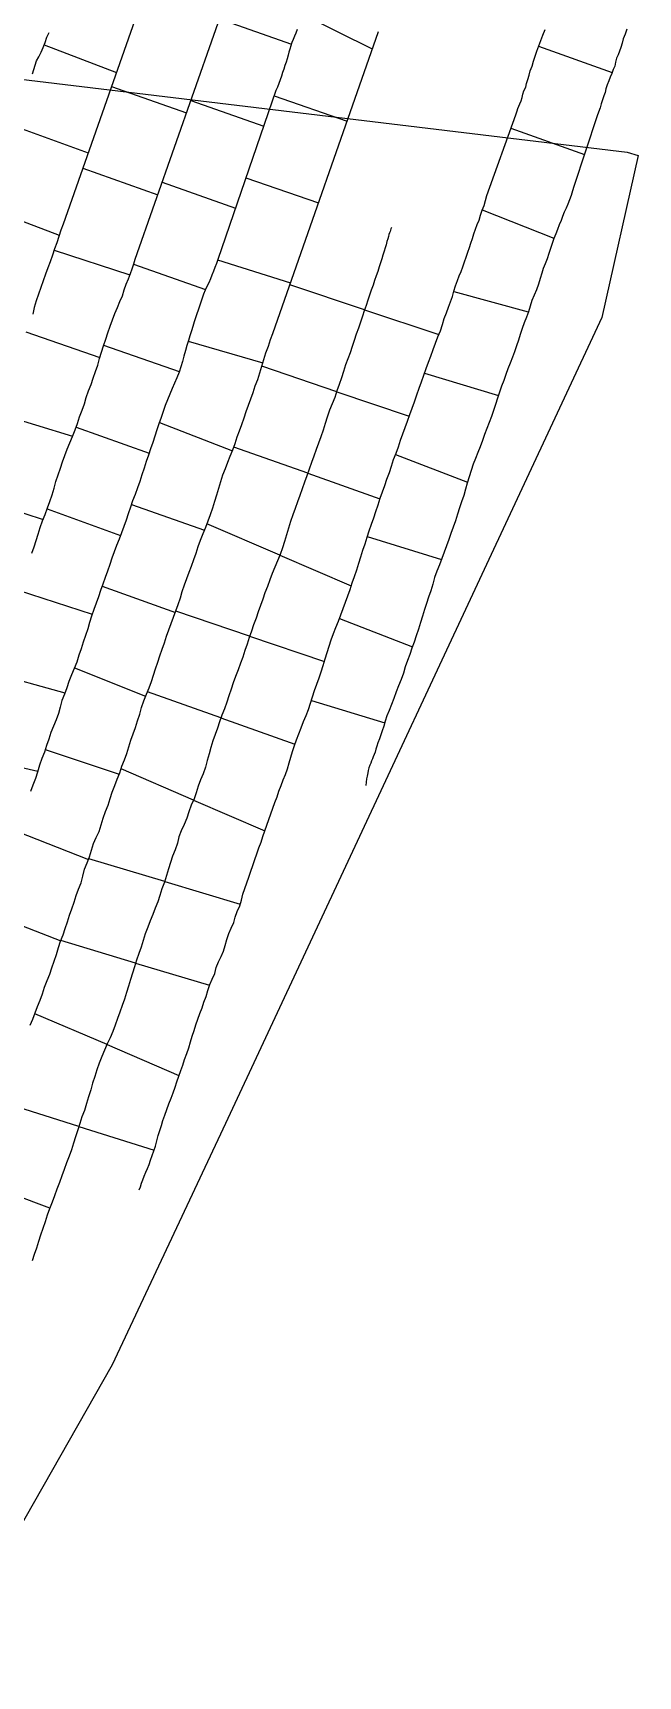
# Model space of a CAD drawing. Extents: x 703186 to 703989, y 1560402 to 1561368.
# Drawn here: x 703927.4 to 703962.4, y 1560541.1 to 1560635.9 of the extents above; entities that cross this region are included whole.
import ezdxf

# ---------------------------------------------------------------- set-up
doc = ezdxf.new("R2010")
doc.units = 0
for name, color, linetype in [('10124_2002_REAL', 30, 'Continuous'), ('AGROCAD PLL', 7, 'Continuous'), ('PANTE_2002', 7, 'Continuous')]:
    doc.layers.add(name, color=color, linetype=linetype)

msp = doc.modelspace()

# ---------------------------------------------------------------- linework, layer by layer
at = {"layer": '10124_2002_REAL'}
for points in [[(703934.5544, 1560640.2425), (703929.1482, 1560624.8767), (703929.0237, 1560624.535), (703928.8985, 1560624.1797), (703928.7845, 1560623.8156), (703928.6629, 1560623.4546), (703928.5423, 1560623.0863), (703928.4109, 1560622.7151), (703928.2706, 1560622.3555), (703928.1357, 1560621.9948), (703928.0012, 1560621.6129), (703927.8708, 1560621.2268), (703927.73, 1560620.8518), (703927.5944, 1560620.4653), (703927.4877, 1560620.0809), (703927.3985, 1560619.6942)], [(703927.3514, 1560605.8901), (703927.4803, 1560606.2483), (703927.5975, 1560606.6186), (703927.7111, 1560606.9954), (703927.8272, 1560607.3736), (703927.9642, 1560607.754), (703928.12, 1560608.1307), (703928.2549, 1560608.5004), (703928.3904, 1560608.879), (703928.5254, 1560609.259), (703928.6354, 1560609.6431), (703928.739, 1560610.0279), (703928.8596, 1560610.4153), (703928.9954, 1560610.7893), (703929.1226, 1560611.1609), (703929.2529, 1560611.5326), (703929.3899, 1560611.9028), (703929.5436, 1560612.2608), (703929.6947, 1560612.6253), (703929.8455, 1560613.0014), (703929.9809, 1560613.3804), (703930.1008, 1560613.7653), (703930.2456, 1560614.1438), (703930.389, 1560614.5069), (703930.494, 1560614.8807), (703930.6096, 1560615.2588), (703930.7639, 1560615.6246), (703930.8972, 1560616.0006), (703931.0238, 1560616.3783), (703931.1489, 1560616.7539), (703931.2592, 1560617.126), (703931.371, 1560617.4989), (703931.4828, 1560617.8693), (703931.6121, 1560618.2416), (703931.741, 1560618.6187), (703931.8683, 1560618.9907), (703932.0076, 1560619.3643), (703932.1449, 1560619.7225), (703932.2929, 1560620.0802), (703932.4371, 1560620.4286), (703932.5794, 1560620.7564), (703932.6795, 1560621.0923), (703932.7978, 1560621.4204), (703932.9206, 1560621.7264), (703933.0362, 1560622.0285), (703933.1316, 1560622.3145), (703933.2285, 1560622.5875), (703933.3115, 1560622.8564), (703938.9967, 1560639.0464)], [(703927.2518, 1560578.6271), (703927.4072, 1560578.9874), (703927.5372, 1560579.3476), (703927.6785, 1560579.7068), (703927.8339, 1560580.0835), (703927.9713, 1560580.4456), (703928.0818, 1560580.8306), (703928.2325, 1560581.2101), (703928.3883, 1560581.5718), (703928.4943, 1560581.9564), (703928.6283, 1560582.3414), (703928.7639, 1560582.7234), (703928.8914, 1560583.1114), (703929.0104, 1560583.489), (703929.1594, 1560583.8434), (703929.2785, 1560584.214), (703929.4065, 1560584.6052), (703929.526, 1560584.9869), (703929.6556, 1560585.3535), (703929.7848, 1560585.7392), (703929.9093, 1560586.1142), (703930.0461, 1560586.4889), (703930.1951, 1560586.8543), (703930.2826, 1560587.2407), (703930.3829, 1560587.6346), (703930.5367, 1560588.0073), (703930.685, 1560588.3568), (703930.8018, 1560588.7354), (703930.9092, 1560589.1181), (703931.069, 1560589.4749), (703931.2423, 1560589.8272), (703931.3572, 1560590.2084), (703931.4619, 1560590.5957), (703931.6038, 1560590.9715), (703931.7475, 1560591.3419), (703931.862, 1560591.7204), (703931.9874, 1560592.0937), (703932.1346, 1560592.4657), (703932.2805, 1560592.8353), (703932.4191, 1560593.2074), (703932.5526, 1560593.5861), (703932.6964, 1560593.9588), (703932.8382, 1560594.3223), (703932.9439, 1560594.7085), (703933.0674, 1560595.092), (703933.2032, 1560595.4635), (703933.3282, 1560595.8282), (703933.4583, 1560596.2094), (703933.5743, 1560596.5951), (703933.6881, 1560596.9803), (703933.818, 1560597.3604), (703933.9602, 1560597.739), (703934.114, 1560598.1112), (703934.2544, 1560598.4739), (703934.3693, 1560598.8449), (703934.4974, 1560599.2204), (703934.6277, 1560599.5892), (703934.7471, 1560599.9691), (703934.8773, 1560600.3448), (703935.0096, 1560600.715), (703935.1277, 1560601.0897), (703935.2648, 1560601.4621), (703935.4017, 1560601.8256), (703935.5327, 1560602.1923), (703935.67, 1560602.5572), (703935.7922, 1560602.9316), (703935.9228, 1560603.3066), (703936.0367, 1560603.6811), (703936.1538, 1560604.0613), (703936.2918, 1560604.4267), (703936.4371, 1560604.7856), (703936.5722, 1560605.1441), (703936.7024, 1560605.5166), (703936.8318, 1560605.8947), (703936.9588, 1560606.2756), (703937.0923, 1560606.6477), (703937.2425, 1560607.0159), (703937.3856, 1560607.3858), (703937.5261, 1560607.7589), (703937.6609, 1560608.1293), (703937.7942, 1560608.499), (703937.9109, 1560608.8839), (703938.0381, 1560609.2619), (703938.1532, 1560609.646), (703938.2657, 1560610.0282), (703938.3804, 1560610.4037), (703938.526, 1560610.7758), (703938.6718, 1560611.14), (703938.8074, 1560611.4978), (703938.9524, 1560611.8616), (703939.0865, 1560612.2283), (703939.2059, 1560612.5975), (703939.3402, 1560612.9605), (703939.4764, 1560613.3266), (703939.6022, 1560613.6974), (703939.7334, 1560614.0627), (703939.862, 1560614.4255), (703940.0025, 1560614.7996), (703940.1229, 1560615.1704), (703940.2427, 1560615.5465), (703940.3972, 1560615.9259), (703940.5176, 1560616.3059), (703940.6243, 1560616.6952), (703940.738, 1560617.0765), (703940.8682, 1560617.4548), (703941.0094, 1560617.8418), (703941.1267, 1560618.2255), (703941.2573, 1560618.5812), (703947.3565, 1560636.0012)], [(703942.6655, 1560636.1292), (703942.585, 1560635.9214), (703942.5141, 1560635.7328), (703942.4468, 1560635.5564), (703942.3598, 1560635.3696), (703942.3042, 1560635.1789), (703942.2456, 1560634.9984), (703942.1925, 1560634.8171), (703942.1512, 1560634.6349), (703942.0962, 1560634.4398), (703942.0304, 1560634.2385), (703941.9618, 1560634.0412), (703941.8903, 1560633.8427), (703941.8311, 1560633.6428), (703941.7621, 1560633.4383), (703941.6875, 1560633.2178), (703941.6153, 1560633.0009), (703941.532, 1560632.8025), (703941.4439, 1560632.5948), (703938.0799, 1560622.8459), (703938.0072, 1560622.6177), (703937.922, 1560622.393), (703937.8377, 1560622.1702), (703937.7481, 1560621.949), (703937.6577, 1560621.726), (703937.5652, 1560621.5041), (703937.4566, 1560621.2869), (703937.3544, 1560621.0671), (703937.2626, 1560620.8412), (703937.1887, 1560620.61), (703937.1132, 1560620.3818), (703937.0304, 1560620.154), (703936.9496, 1560619.9281), (703936.8696, 1560619.7041), (703936.7935, 1560619.4808), (703936.7247, 1560619.2427), (703936.6519, 1560618.9855), (703936.5643, 1560618.7206), (703936.4777, 1560618.4467), (703936.3908, 1560618.1727), (703936.3069, 1560617.8846), (703936.2117, 1560617.5835), (703936.125, 1560617.2713), (703936.0432, 1560616.9532), (703935.9532, 1560616.6466), (703935.8467, 1560616.3364), (703935.7229, 1560616.0224), (703935.5897, 1560615.7075), (703935.4548, 1560615.3937), (703935.3238, 1560615.0709), (703935.1827, 1560614.7437), (703935.0527, 1560614.4089), (703934.935, 1560614.0616), (703934.82, 1560613.713), (703934.6863, 1560613.3654), (703934.5634, 1560613.0139), (703934.4559, 1560612.6511), (703934.3332, 1560612.2852), (703934.2021, 1560611.9224), (703934.0839, 1560611.5501), (703933.9585, 1560611.1759), (703933.8262, 1560610.8012), (703933.6996, 1560610.4144), (703933.574, 1560610.0302), (703933.4491, 1560609.6564), (703933.3066, 1560609.2841), (703933.1668, 1560608.9076), (703933.0376, 1560608.5393), (703932.9164, 1560608.1642), (703932.793, 1560607.7972), (703932.6555, 1560607.4309), (703932.5228, 1560607.0658), (703932.3871, 1560606.6952), (703932.2418, 1560606.3387), (703932.1015, 1560605.9749), (703931.9714, 1560605.6016), (703931.8448, 1560605.2261), (703931.7113, 1560604.8532), (703931.5866, 1560604.4834), (703931.4527, 1560604.1079), (703931.3161, 1560603.7293), (703931.1908, 1560603.36), (703931.0635, 1560602.9947), (703930.926, 1560602.6275), (703930.7834, 1560602.2611), (703930.6782, 1560601.8938), (703930.5795, 1560601.5147), (703930.4443, 1560601.1329), (703930.303, 1560600.7553), (703930.1905, 1560600.3744), (703930.0586, 1560599.9951), (703929.9372, 1560599.5958), (703929.7902, 1560599.2255), (703929.6287, 1560598.8635), (703929.4896, 1560598.4874), (703929.3725, 1560598.113), (703929.2245, 1560597.7423), (703929.0857, 1560597.3738), (703928.9745, 1560597.0047), (703928.8826, 1560596.6292), (703928.7552, 1560596.2578), (703928.6013, 1560595.8978), (703928.4534, 1560595.5266), (703928.3285, 1560595.1588), (703928.1999, 1560594.7775), (703928.0699, 1560594.3916), (703927.9206, 1560594.0245), (703927.7929, 1560593.6431), (703927.677, 1560593.2524), (703927.5511, 1560592.8731), (703927.4119, 1560592.4955), (703927.2689, 1560592.1223)], [(703933.5523, 1560569.1201), (703933.6132, 1560569.3055), (703933.6815, 1560569.5082), (703933.7648, 1560569.7143), (703933.843, 1560569.9252), (703933.9273, 1560570.1485), (703934.0278, 1560570.3677), (703934.1234, 1560570.5975), (703934.2075, 1560570.8495), (703934.3004, 1560571.108), (703934.3989, 1560571.3761), (703934.4827, 1560571.6549), (703934.574, 1560571.9588), (703934.6448, 1560572.2608), (703934.7455, 1560572.5628), (703934.8266, 1560572.851), (703934.9132, 1560573.1377), (703935.0183, 1560573.4462), (703935.1498, 1560573.7748), (703935.2587, 1560574.0935), (703935.3879, 1560574.4127), (703935.5072, 1560574.7301), (703935.6176, 1560575.0499), (703935.7113, 1560575.3689), (703935.8274, 1560575.6938), (703935.9437, 1560576.0166), (703936.0623, 1560576.3299), (703936.1682, 1560576.6629), (703936.2949, 1560576.9969), (703936.406, 1560577.3351), (703936.502, 1560577.6684), (703936.6076, 1560578.0025), (703936.7189, 1560578.3245), (703936.8083, 1560578.6499), (703936.9241, 1560578.9756), (703937.0502, 1560579.3097), (703937.1769, 1560579.6333), (703937.2873, 1560579.9602), (703937.4178, 1560580.2922), (703937.5112, 1560580.638), (703937.6259, 1560580.9803), (703937.7694, 1560581.2939), (703937.9089, 1560581.6285), (703937.9987, 1560581.9656), (703938.1258, 1560582.2946), (703938.2712, 1560582.6021), (703938.4088, 1560582.918), (703938.5097, 1560583.2444), (703938.604, 1560583.5899), (703938.7175, 1560583.9218), (703938.8649, 1560584.245), (703939.012, 1560584.5578), (703939.0906, 1560584.8768), (703939.21, 1560585.209), (703939.3509, 1560585.5285), (703939.4582, 1560585.8548), (703939.5391, 1560586.1998), (703939.6499, 1560586.5354), (703939.7641, 1560586.8603), (703939.8808, 1560587.1882), (703939.9866, 1560587.5243), (703940.1027, 1560587.8645), (703940.2195, 1560588.1932), (703940.3376, 1560588.5305), (703940.4469, 1560588.8688), (703940.5835, 1560589.1979), (703940.6861, 1560589.5316), (703940.8066, 1560589.8512), (703940.9154, 1560590.1841), (703941.0277, 1560590.5115), (703941.1483, 1560590.8468), (703941.2591, 1560591.1698), (703941.3828, 1560591.4967), (703941.5051, 1560591.825), (703941.618, 1560592.1526), (703941.737, 1560592.4815), (703941.8665, 1560592.798), (703941.9993, 1560593.117), (703942.1174, 1560593.4452), (703942.2109, 1560593.7866), (703942.3049, 1560594.112), (703942.4055, 1560594.4432), (703942.5096, 1560594.7826), (703942.625, 1560595.1123), (703942.762, 1560595.4513), (703942.8932, 1560595.8075), (703943.0357, 1560596.1606), (703943.1835, 1560596.5209), (703943.3198, 1560596.8703), (703943.4484, 1560597.2348), (703943.5596, 1560597.595), (703943.679, 1560597.962), (703943.8056, 1560598.3249), (703943.9339, 1560598.6836), (703944.059, 1560599.0447), (703944.1768, 1560599.4119), (703944.2913, 1560599.7831), (703944.4056, 1560600.1524), (703944.5144, 1560600.523), (703944.6312, 1560600.8895), (703944.7665, 1560601.2439), (703944.9077, 1560601.6009), (703945.0528, 1560601.9634), (703945.1956, 1560602.3324), (703945.3267, 1560602.7023), (703945.4594, 1560603.069), (703945.6004, 1560603.4285), (703945.73, 1560603.8011), (703945.8468, 1560604.1698), (703945.9818, 1560604.5461), (703946.1079, 1560604.9189), (703946.2231, 1560605.3047), (703946.3446, 1560605.6833), (703946.4693, 1560606.0597), (703946.6008, 1560606.43), (703946.708, 1560606.813), (703946.8246, 1560607.1862), (703946.9665, 1560607.5588), (703947.1013, 1560607.9308), (703947.2193, 1560608.3025), (703947.3382, 1560608.6823), (703947.4619, 1560609.0554), (703947.5948, 1560609.428), (703947.7261, 1560609.7908), (703947.8567, 1560610.1633), (703947.9916, 1560610.5385), (703948.1157, 1560610.9166), (703948.2375, 1560611.2889), (703948.3791, 1560611.6581), (703948.5135, 1560612.0283), (703948.6403, 1560612.4051), (703948.7732, 1560612.7788), (703948.9071, 1560613.1545), (703949.0419, 1560613.5193), (703949.1796, 1560613.8939), (703949.3156, 1560614.2696), (703949.4444, 1560614.6355), (703949.5746, 1560615.0237), (703949.7092, 1560615.4133), (703949.8572, 1560615.7827), (703949.9929, 1560616.1609), (703950.1118, 1560616.5498), (703950.248, 1560616.9149), (703950.3919, 1560617.2692), (703950.5258, 1560617.6417), (703950.6517, 1560618.0096), (703950.7907, 1560618.3774), (703950.9405, 1560618.7307), (703951.0537, 1560619.0903), (703951.1655, 1560619.4381), (703951.2915, 1560619.7635), (703951.4115, 1560620.0877), (703951.5203, 1560620.4004), (703951.6336, 1560620.71), (703951.7164, 1560621.0161), (703951.8045, 1560621.3327), (703951.9189, 1560621.6263), (703952.0262, 1560621.8959), (703952.1441, 1560622.1546), (703952.2432, 1560622.4219), (703952.336, 1560622.7045), (703952.431, 1560622.9887), (703952.531, 1560623.2636), (703952.6157, 1560623.5311), (703952.6947, 1560623.7931), (703952.785, 1560624.0585), (703952.871, 1560624.3287), (703952.9711, 1560624.6027), (703953.0707, 1560624.859), (703953.1834, 1560625.1224), (703953.2619, 1560625.3971), (703953.3522, 1560625.6919), (703953.4616, 1560625.9687), (703953.5466, 1560626.2517), (703953.6251, 1560626.5427), (703955.2927, 1560631.1906), (703955.3336, 1560631.3158), (703955.3644, 1560631.4314), (703955.416, 1560631.5617), (703955.4714, 1560631.6931), (703955.5283, 1560631.8401), (703955.6037, 1560632.0124), (703955.6563, 1560632.1962), (703955.7086, 1560632.3867), (703955.7673, 1560632.5885), (703955.8723, 1560632.7914), (703955.92, 1560633.0137), (703955.9864, 1560633.2475), (703956.0648, 1560633.488), (703956.1316, 1560633.742), (703956.2346, 1560634.007), (703956.3252, 1560634.2895), (703956.4149, 1560634.5782), (703956.5076, 1560634.882), (703956.6159, 1560635.1846), (703956.7357, 1560635.4915), (703956.8465, 1560635.8064), (703956.9878, 1560636.1215)], [(703961.7091, 1560636.1474), (703961.6028, 1560635.8533), (703961.4913, 1560635.5796), (703961.4278, 1560635.3305), (703961.3624, 1560635.0922), (703961.291, 1560634.8688), (703961.199, 1560634.6644), (703961.1154, 1560634.4669), (703961.0597, 1560634.2449), (703961.0061, 1560634.0177), (703960.922, 1560633.8084), (703960.8338, 1560633.591), (703960.7489, 1560633.3698), (703960.6699, 1560633.1542), (703960.5778, 1560632.936), (703960.5021, 1560632.708), (703960.449, 1560632.4965), (703960.3862, 1560632.2861), (703960.3087, 1560632.0651), (703960.2338, 1560631.8332), (703960.1634, 1560631.6112), (703960.0674, 1560631.357), (703959.9978, 1560631.1316), (703958.6454, 1560627.0642), (703958.5696, 1560626.8132), (703958.4851, 1560626.544), (703958.3924, 1560626.2887), (703958.3088, 1560626.0453), (703958.2039, 1560625.817), (703958.0926, 1560625.5763), (703957.9888, 1560625.3284), (703957.9155, 1560625.0906), (703957.7953, 1560624.8497), (703957.6998, 1560624.5869), (703957.5997, 1560624.3218), (703957.4912, 1560624.0559), (703957.3914, 1560623.7735), (703957.2949, 1560623.4834), (703957.2025, 1560623.1836), (703957.1073, 1560622.8827), (703956.9862, 1560622.5939), (703956.8799, 1560622.3193), (703956.7996, 1560622.0486), (703956.7014, 1560621.7431), (703956.6048, 1560621.4196), (703956.4952, 1560621.1034), (703956.3512, 1560620.7922), (703956.2209, 1560620.4762), (703956.1167, 1560620.1579), (703956.02, 1560619.8327), (703955.9052, 1560619.5127), (703955.7724, 1560619.1884), (703955.6608, 1560618.8612), (703955.5478, 1560618.5236), (703955.4423, 1560618.1892), (703955.3362, 1560617.8591), (703955.223, 1560617.5226), (703955.0985, 1560617.1966), (703954.975, 1560616.8608), (703954.832, 1560616.5353), (703954.7183, 1560616.2034), (703954.5965, 1560615.8605), (703954.4631, 1560615.526), (703954.3511, 1560615.1827), (703954.2374, 1560614.8313), (703954.1187, 1560614.4749), (703954.0097, 1560614.1361), (703953.8852, 1560613.7824), (703953.7503, 1560613.4415), (703953.6212, 1560613.0901), (703953.4955, 1560612.7318), (703953.3723, 1560612.3857), (703953.232, 1560612.0378), (703953.1004, 1560611.703), (703952.9755, 1560611.3628), (703952.84, 1560611.0207), (703952.7163, 1560610.6556), (703952.6005, 1560610.3058), (703952.4915, 1560609.938), (703952.3843, 1560609.579), (703952.2861, 1560609.211), (703952.1666, 1560608.8603), (703952.046, 1560608.4978), (703951.9258, 1560608.1347), (703951.8144, 1560607.7586), (703951.686, 1560607.3941), (703951.5481, 1560607.0288), (703951.4233, 1560606.6702), (703951.2894, 1560606.3094), (703951.15, 1560605.9488), (703951.0217, 1560605.5805), (703950.8822, 1560605.209), (703950.7405, 1560604.8419), (703950.6049, 1560604.4749), (703950.4941, 1560604.0932), (703950.3816, 1560603.7185), (703950.2591, 1560603.3404), (703950.1364, 1560602.9843), (703950.0202, 1560602.6296), (703949.9066, 1560602.248), (703949.7856, 1560601.882), (703949.6669, 1560601.4918), (703949.5488, 1560601.1225), (703949.418, 1560600.7548), (703949.297, 1560600.3976), (703949.1787, 1560600.039), (703949.0365, 1560599.6959), (703948.9153, 1560599.3268), (703948.8093, 1560598.9577), (703948.6755, 1560598.594), (703948.5281, 1560598.2254), (703948.3862, 1560597.875), (703948.2524, 1560597.5054), (703948.113, 1560597.154), (703947.975, 1560596.8145), (703947.8525, 1560596.4951), (703947.7517, 1560596.1855), (703947.6713, 1560595.9048), (703947.5803, 1560595.6362), (703947.4926, 1560595.3916), (703947.4169, 1560595.1617), (703947.3264, 1560594.9305), (703947.2712, 1560594.7463), (703947.2189, 1560594.5807), (703947.1676, 1560594.4041), (703947.1128, 1560594.2717), (703947.0538, 1560594.1324), (703947.015, 1560594.0061), (703946.9599, 1560593.8966), (703946.92, 1560593.7642), (703946.8614, 1560593.6394), (703946.8169, 1560593.488), (703946.778, 1560593.3383), (703946.7463, 1560593.2019), (703946.7101, 1560593.0231), (703946.6769, 1560592.8567), (703946.6592, 1560592.6751), (703946.6412, 1560592.4808)], [(703927.3843, 1560633.5743), (703927.4566, 1560633.8122), (703927.5372, 1560634.0588), (703927.6253, 1560634.3099), (703927.748, 1560634.5525), (703927.8786, 1560634.8071), (703928.01, 1560635.0845), (703928.1217, 1560635.3768), (703928.2086, 1560635.6739), (703928.3402, 1560635.9575)], [(703948.1102, 1560624.6995), (703948.0969, 1560624.6529), (703948.0795, 1560624.6116), (703948.0569, 1560624.5475), (703948.0307, 1560624.4712), (703948.0034, 1560624.3853), (703947.9682, 1560624.2874), (703947.9396, 1560624.178), (703947.9019, 1560624.0398), (703947.8532, 1560623.8769), (703947.8043, 1560623.6993), (703947.7471, 1560623.5167), (703947.6963, 1560623.3211), (703947.6255, 1560623.1022), (703947.5565, 1560622.8783), (703947.4855, 1560622.651), (703947.4102, 1560622.4148), (703947.3225, 1560622.1612), (703947.2338, 1560621.9029), (703947.1415, 1560621.6378), (703947.0492, 1560621.3604), (703946.9513, 1560621.071), (703946.8425, 1560620.7788), (703946.7426, 1560620.4948), (703946.6463, 1560620.1979), (703946.5421, 1560619.8853), (703946.4379, 1560619.5642), (703946.3255, 1560619.2309), (703946.2076, 1560618.8886), (703946.0839, 1560618.5344), (703945.97, 1560618.1775), (703945.8504, 1560617.8173), (703945.7206, 1560617.4615), (703945.5945, 1560617.1163), (703945.4673, 1560616.7621), (703945.348, 1560616.3818), (703945.2305, 1560616.0045), (703945.0988, 1560615.6303), (703944.9672, 1560615.2554), (703944.8417, 1560614.8837), (703944.6948, 1560614.5135), (703944.5448, 1560614.1377), (703944.4106, 1560613.7501), (703944.288, 1560613.3714), (703944.1679, 1560612.9898), (703944.0402, 1560612.6142), (703943.9026, 1560612.2444), (703943.7701, 1560611.8715), (703943.6344, 1560611.4899), (703943.4904, 1560611.1176), (703943.359, 1560610.7356), (703943.2245, 1560610.3566), (703943.0887, 1560609.9799), (703942.9575, 1560609.603), (703942.8229, 1560609.2255), (703942.6861, 1560608.8484), (703942.5498, 1560608.472), (703942.4179, 1560608.1023), (703942.2821, 1560607.7215), (703942.1614, 1560607.3365), (703942.0576, 1560606.951), (703941.9378, 1560606.5692), (703941.8239, 1560606.1909), (703941.687, 1560605.8199), (703941.5305, 1560605.4553), (703941.376, 1560605.0869), (703941.2308, 1560604.7161), (703941.0907, 1560604.3415), (703940.9562, 1560603.9727), (703940.8105, 1560603.6076), (703940.6808, 1560603.2368), (703940.547, 1560602.8673), (703940.4213, 1560602.4995), (703940.2974, 1560602.1283), (703940.1543, 1560601.7582), (703940.0259, 1560601.3863), (703939.9006, 1560601.0162), (703939.7809, 1560600.6377), (703939.6488, 1560600.2689), (703939.5244, 1560599.8926), (703939.3908, 1560599.5316), (703939.2526, 1560599.1572), (703939.1167, 1560598.7778), (703938.9827, 1560598.4072), (703938.8508, 1560598.0284), (703938.7242, 1560597.6518), (703938.6044, 1560597.2777), (703938.4745, 1560596.9075), (703938.3213, 1560596.5279), (703938.1878, 1560596.1526), (703938.0616, 1560595.7789), (703937.9255, 1560595.4128), (703937.7913, 1560595.0478), (703937.685, 1560594.6677), (703937.5865, 1560594.294), (703937.4781, 1560593.912), (703937.3711, 1560593.5298), (703937.2393, 1560593.1495), (703937.0773, 1560592.8085), (703936.9508, 1560592.4449), (703936.8371, 1560592.0558), (703936.7133, 1560591.6995), (703936.5552, 1560591.3311), (703936.4197, 1560590.9582), (703936.29, 1560590.591), (703936.1461, 1560590.221), (703935.9789, 1560589.8633), (703935.8384, 1560589.5093), (703935.7518, 1560589.1363), (703935.6295, 1560588.7608), (703935.4641, 1560588.3953), (703935.3553, 1560588.0263), (703935.2339, 1560587.6541), (703935.1199, 1560587.2711), (703935.0072, 1560586.8933), (703934.8619, 1560586.5163), (703934.7472, 1560586.1289), (703934.6226, 1560585.7537), (703934.4718, 1560585.3903), (703934.3411, 1560585.0268), (703934.183, 1560584.6641), (703934.0381, 1560584.2874), (703933.8886, 1560583.9157), (703933.7744, 1560583.524), (703933.6519, 1560583.144), (703933.5219, 1560582.7698), (703933.388, 1560582.3873), (703933.2749, 1560582.0122), (703933.1684, 1560581.6323), (703933.0392, 1560581.2658), (703932.9243, 1560580.886), (703932.8111, 1560580.514), (703932.6904, 1560580.1406), (703932.563, 1560579.7673), (703932.4377, 1560579.3938), (703932.2978, 1560579.0202), (703932.1662, 1560578.6414), (703932.0304, 1560578.2699), (703931.8788, 1560577.9135), (703931.7067, 1560577.5553), (703931.5517, 1560577.1916), (703931.3884, 1560576.8189), (703931.2398, 1560576.4506), (703931.1035, 1560576.0662), (703930.9801, 1560575.6753), (703930.8589, 1560575.2845), (703930.745, 1560574.8938), (703930.6184, 1560574.5035), (703930.4948, 1560574.1152), (703930.3801, 1560573.7191), (703930.2425, 1560573.3445), (703930.1253, 1560572.9589), (703930.0074, 1560572.5847), (703929.8744, 1560572.1984), (703929.7492, 1560571.8216), (703929.6355, 1560571.439), (703929.4964, 1560571.0681), (703929.3467, 1560570.6937), (703929.2142, 1560570.3123), (703929.0869, 1560569.9298), (703928.9356, 1560569.5467), (703928.7852, 1560569.1746), (703928.6615, 1560568.7883), (703928.5154, 1560568.4128), (703928.3743, 1560568.0358), (703928.2291, 1560567.6616), (703928.1077, 1560567.2735), (703927.976, 1560566.893), (703927.8565, 1560566.5206), (703927.7394, 1560566.1456), (703927.6117, 1560565.7658), (703927.491, 1560565.3961), (703927.3597, 1560565.0244)]]:
    msp.add_lwpolyline(points, dxfattribs=at)
at = {"layer": 'AGROCAD PLL', "color": 3, "true_color": 0x00ff00}
for points in [[(703943.0047, 1560636.9937), (703947.0071, 1560635.0034)], [(703928.0666, 1560635.2327), (703932.2318, 1560633.641)], [(703956.6056, 1560635.156), (703960.8521, 1560633.6361)], [(703941.3376, 1560632.2867), (703945.5474, 1560630.8341)], [(703936.5302, 1560632.0223), (703940.7367, 1560630.5452)], [(703926.3625, 1560630.5436), (703930.6008, 1560629.0054)], [(703955.0175, 1560630.4235), (703959.2567, 1560628.9026)], [(703934.8736, 1560627.3048), (703939.1057, 1560625.8186)], [(703953.3587, 1560625.7082), (703957.4979, 1560624.0723)], [(703951.7101, 1560620.9927), (703956.0184, 1560619.8273)], [(703951.7101, 1560620.9927), (703956.0181, 1560619.8274)], [(703946.5627, 1560619.947), (703950.8502, 1560618.5178)], [(703926.9968, 1560618.6757), (703931.2776, 1560617.1873)], [(703936.3801, 1560618.1361), (703940.6805, 1560616.8838)], [(703950.0312, 1560616.2862), (703954.2871, 1560614.985)], [(703925.3971, 1560613.9447), (703929.7043, 1560612.6494)], [(703934.711, 1560613.4296), (703938.9305, 1560611.8066)], [(703929.9023, 1560613.1603), (703934.1171, 1560611.6546)], [(703943.277, 1560610.5045), (703939.0099, 1560612.0188)], [(703943.277, 1560610.5045), (703939.0099, 1560612.0188)], [(703948.3486, 1560611.5785), (703952.5052, 1560609.9843)], [(703923.7521, 1560609.2253), (703927.9984, 1560607.8368)], [(703928.2366, 1560608.4502), (703932.4648, 1560606.9074)], [(703933.0938, 1560608.6995), (703937.3202, 1560607.2168)], [(703946.7203, 1560606.8523), (703950.9974, 1560605.5159)], [(703941.6668, 1560605.7729), (703945.7935, 1560604.0016)], [(703926.5492, 1560603.7476), (703930.8255, 1560602.3692)], [(703931.4109, 1560603.9922), (703935.6363, 1560602.4677)], [(703939.9249, 1560601.0879), (703935.6604, 1560602.5317)], [(703939.9249, 1560601.0879), (703935.6604, 1560602.5317)], [(703945.1132, 1560602.1195), (703949.3278, 1560600.4885)], [(703924.9384, 1560599.0203), (703929.2613, 1560597.8346)], [(703938.2659, 1560596.3723), (703934.0196, 1560597.8828)], [(703938.2659, 1560596.3723), (703934.0196, 1560597.8828)], [(703938.2659, 1560596.3723), (703942.5345, 1560594.8539)], [(703928.1256, 1560594.557), (703932.3871, 1560593.1214)], [(703936.6856, 1560591.6349), (703940.8115, 1560589.8643)], [(703936.6856, 1560591.6349), (703940.811, 1560589.8645)], [(703926.4582, 1560589.8459), (703930.6201, 1560588.2038)], [(703924.8013, 1560585.1324), (703929.0186, 1560583.5085)], [(703933.339, 1560582.2248), (703929.0257, 1560583.5254)], [(703933.339, 1560582.2248), (703929.0257, 1560583.5254)], [(703933.339, 1560582.2248), (703937.6113, 1560580.9367)], [(703931.6878, 1560577.511), (703927.516, 1560579.289)], [(703931.6878, 1560577.511), (703927.516, 1560579.289)], [(703931.6878, 1560577.511), (703935.844, 1560575.7398)], [(703930.0704, 1560572.7848), (703925.7419, 1560574.1486)], [(703930.0704, 1560572.7848), (703925.7419, 1560574.1486)], [(703928.3901, 1560568.078), (703924.1689, 1560569.6579)], [(703928.3901, 1560568.078), (703924.1689, 1560569.6579)]]:
    msp.add_lwpolyline(points, dxfattribs=at)
at = {"layer": 'AGROCAD PLL', "color": 5, "true_color": 0x0000ff}
for points in [[(703938.1868, 1560636.7399), (703942.3347, 1560635.2834)], [(703939.7066, 1560627.5602), (703943.8951, 1560626.1149)], [(703924.7634, 1560625.8301), (703928.9248, 1560624.2543)], [(703938.076, 1560622.8336), (703942.2775, 1560621.4951)], [(703933.2272, 1560622.5838), (703937.3751, 1560621.1115)], [(703944.9531, 1560615.2138), (703949.1446, 1560613.7986)], [(703943.277, 1560610.5045), (703947.4512, 1560609.0231)], [(703929.8042, 1560599.2609), (703933.9184, 1560597.6277)], [(703943.4965, 1560597.3906), (703947.7231, 1560596.0858)]]:
    msp.add_lwpolyline(points, dxfattribs=at)
at = {"layer": 'AGROCAD PLL', "color": 1, "true_color": 0xff0000}
for points in [[(703931.9462, 1560632.8293), (703936.2783, 1560631.3051)], [(703930.2867, 1560628.1127), (703934.6217, 1560626.5875)], [(703928.6421, 1560623.3912), (703933.0103, 1560621.9608)], [(703946.5627, 1560619.947), (703942.24, 1560621.3878)], [(703946.5627, 1560619.947), (703942.24, 1560621.3878)], [(703931.4924, 1560617.8971), (703935.8616, 1560616.3797)], [(703944.9531, 1560615.2138), (703940.6193, 1560616.677)], [(703944.9531, 1560615.2138), (703940.6193, 1560616.677)], [(703941.6668, 1560605.7729), (703937.4585, 1560607.5793)], [(703941.6668, 1560605.7729), (703937.4585, 1560607.5793)], [(703939.9249, 1560601.0879), (703944.2429, 1560599.6261)], [(703923.2487, 1560594.3303), (703927.6905, 1560593.298)], [(703936.6856, 1560591.6349), (703932.4983, 1560593.4319)], [(703936.6856, 1560591.6349), (703932.4983, 1560593.4319)], [(703935.0182, 1560586.9303), (703930.6346, 1560588.238)], [(703935.0182, 1560586.9303), (703930.6346, 1560588.238)], [(703935.0182, 1560586.9303), (703939.3836, 1560585.6281)], [(703930.0704, 1560572.7848), (703934.4112, 1560571.4171)]]:
    msp.add_lwpolyline(points, dxfattribs=at)
at = {"layer": 'PANTE_2002'}
msp.add_lwpolyline([(703529.902, 1560681.0554), (703961.7243, 1560629.0467), (703962.3596, 1560628.8469), (703960.2659, 1560619.5059), (703938.5239, 1560572.9618), (703931.9873, 1560559.0196), (703913.4591, 1560526.4823), (703890.9695, 1560485.4718), (703860.0131, 1560432.8196), (703847.8423, 1560412.4466), (703840.9631, 1560409.8008), (703838.3173, 1560408.4779), (703831.4381, 1560408.4779), (703823.8389, 1560409.5444), (703822.8372, 1560409.685), (703763.551, 1560415.6519), (703738.6582, 1560418.8349), (703702.1205, 1560423.4021), (703699.1179, 1560423.7775), (703685.8331, 1560425.4381), (703564.6125, 1560440.8409)], dxfattribs=at)

doc.saveas('drawing.dxf')
